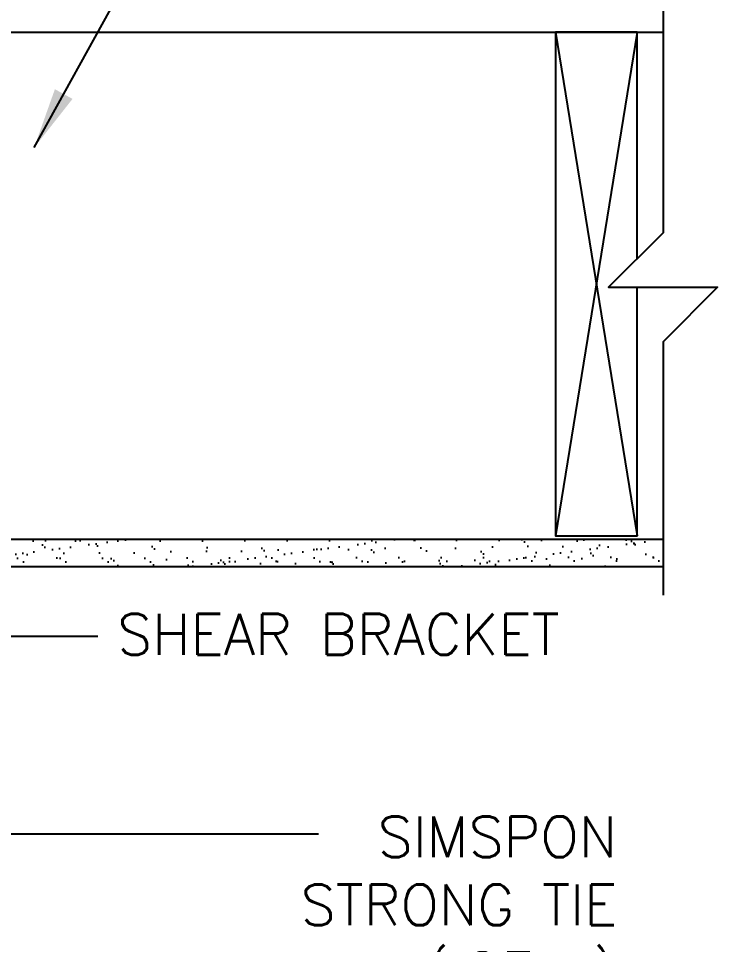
# Model space of a CAD drawing. Header units: inches. Extents: x 92.6 to 141.2, y -7.9 to 57.6.
# Drawn here: x 128.37 to 141.22, y 22.16 to 39.16 of the extents above; entities that cross this region are included whole.
import ezdxf

# ---------------------------------------------------------------- set-up
doc = ezdxf.new("R2010")
doc.units = ezdxf.units.IN
doc.header["$LTSCALE"] = 0.5
doc.header["$MEASUREMENT"] = 0
for name, color, linetype in [('HATCH', 12, 'Continuous'), ('line25', 2, 'Continuous'), ('LINE9', 9, 'Continuous'), ('TEXT', 4, 'Continuous')]:
    doc.layers.add(name, color=color, linetype=linetype)
doc.styles.add('DIM', font='romans.shx', dxfattribs={"width": 0.7})
doc.styles.add('ROMANS', font='romans.shx', dxfattribs={"height": 1.125})
doc.dimstyles.new('ext_12', dxfattribs={"dimscale": 12, "dimtxt": 0.09375, "dimasz": 0.09375, "dimexe": 0.09375, "dimexo": 0.0625, "dimgap": 0.0625, "dimtad": 1, "dimdec": 1, "dimzin": 3, "dimdsep": 46, "dimlunit": 4, "dimtxsty": 'DIM', "dimcen": 0.09, "dimdle": 0.09375, "dimclrt": 4, "dimadec": 0, "dimazin": 0, "dimtfac": 1, "dimtdec": 1, "dimtmove": 2, "dimatfit": 3, "dimfxl": 1, "dimfrac": 2, "dimtolj": 1, "dimtzin": 0, "dimarcsym": 0})

msp = doc.modelspace()

# ---------------------------------------------------------------- hatches: boundary and pattern name
at = {"layer": 'HATCH'}
h = msp.add_hatch(dxfattribs=at)
h.set_pattern_fill('AR-SAND', color=256, scale=0.25, style=0)
h.set_pattern_definition([(37.5, (67.7634, 10.34643), (-0.0157483, 0.481706), [0, -0.38, 0, -0.425, 0, -0.40625]), (7.5, (67.7634, 10.3464), (0.442444, 0.7055365), [0, -0.205, 0, -0.3425, 0, -0.13125]), (327.5, (67.4559, 10.34643), (0.7785355, 0.0014148), [0, -0.125, 0, -0.45, 0, -0.5875]), (317.5, (67.4559, 10.3464), (0.7515317, 0.219419), [0, -0.0625, 0, -0.295, 0, -0.3375])])
h.paths.add_polyline_path([(140.215, 29.101), (140.215, 29.601), (126.769, 29.601), (125.144, 29.601), (125.064, 29.601), (125.064, 29.101)])

# ---------------------------------------------------------------- linework, layer by layer
for p, q in [((138.241, 38.913), (139.741, 29.663)), ((139.741, 38.913), (138.241, 29.663))]:
    msp.add_line(p, q, dxfattribs=at)
at = {"layer": 'line25'}
for p, q in [((125.064, 38.913), (140.215, 38.913)), ((126.769, 29.601), (140.215, 29.601))]:
    msp.add_line(p, q, dxfattribs=at)
msp.add_lwpolyline([(139.741, 34.751), (139.741, 38.913), (138.241, 38.913), (138.241, 29.663), (139.741, 29.663), (139.741, 34.226)], dxfattribs=at)
at = {"layer": 'LINE9'}
msp.add_line((125.064, 29.101), (140.215, 29.101), dxfattribs=at)
for points in [[(140.215, 40.351), (140.215, 37.983)], [(140.215, 38.913), (140.215, 35.226), (139.215, 34.226), (141.215, 34.226), (140.215, 33.226), (140.215, 28.572)]]:
    msp.add_lwpolyline(points, dxfattribs=at)

# ---------------------------------------------------------------- texts
at = {"layer": 'TEXT', "char_height": 0.75, "width": 15.79937, "style": 'ROMANS'}
for s, insert, attachment_point in [('SHEAR BRACKET', (130.181, 27.851), 4), ('SIMSPON \\PSTRONG TIE\\P(ICFVL)', (139.374, 22.758), 6)]:
    msp.add_mtext(s, dxfattribs=dict(at, insert=insert, attachment_point=attachment_point))

# ---------------------------------------------------------------- leaders
at = {"layer": 'TEXT'}
for points, override in [([(125.999, 38.156), (131.07, 46.743), (133.388, 46.743)], {"dimtad": 0}), ([(128.656, 36.791), (130.581, 40.278), (131.883, 40.278)], {"dimtad": 0}), ([(126.801, 31.825), (128.154, 27.818), (129.828, 27.818)], {"dimgap": 0.0625, "dimtad": 0}), ([(123.172, 30.578), (127.233, 24.187), (133.88, 24.187)], {"dimgap": 0.0625, "dimtad": 0})]:
    msp.add_leader(points, dimstyle='ext_12', override=override, dxfattribs=at)

doc.saveas('drawing.dxf')
